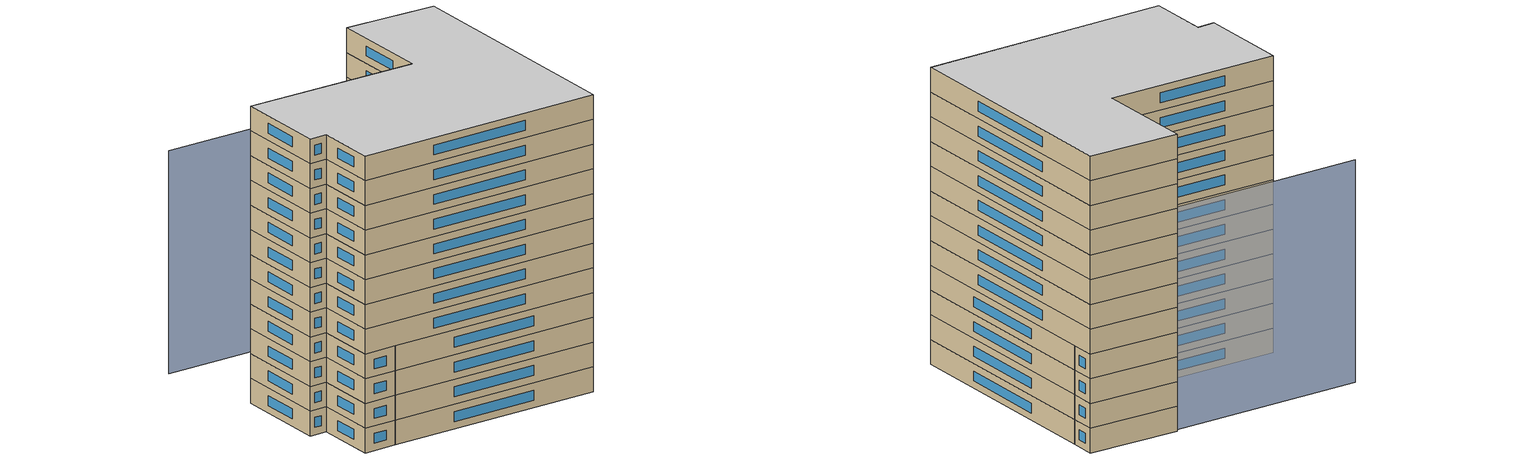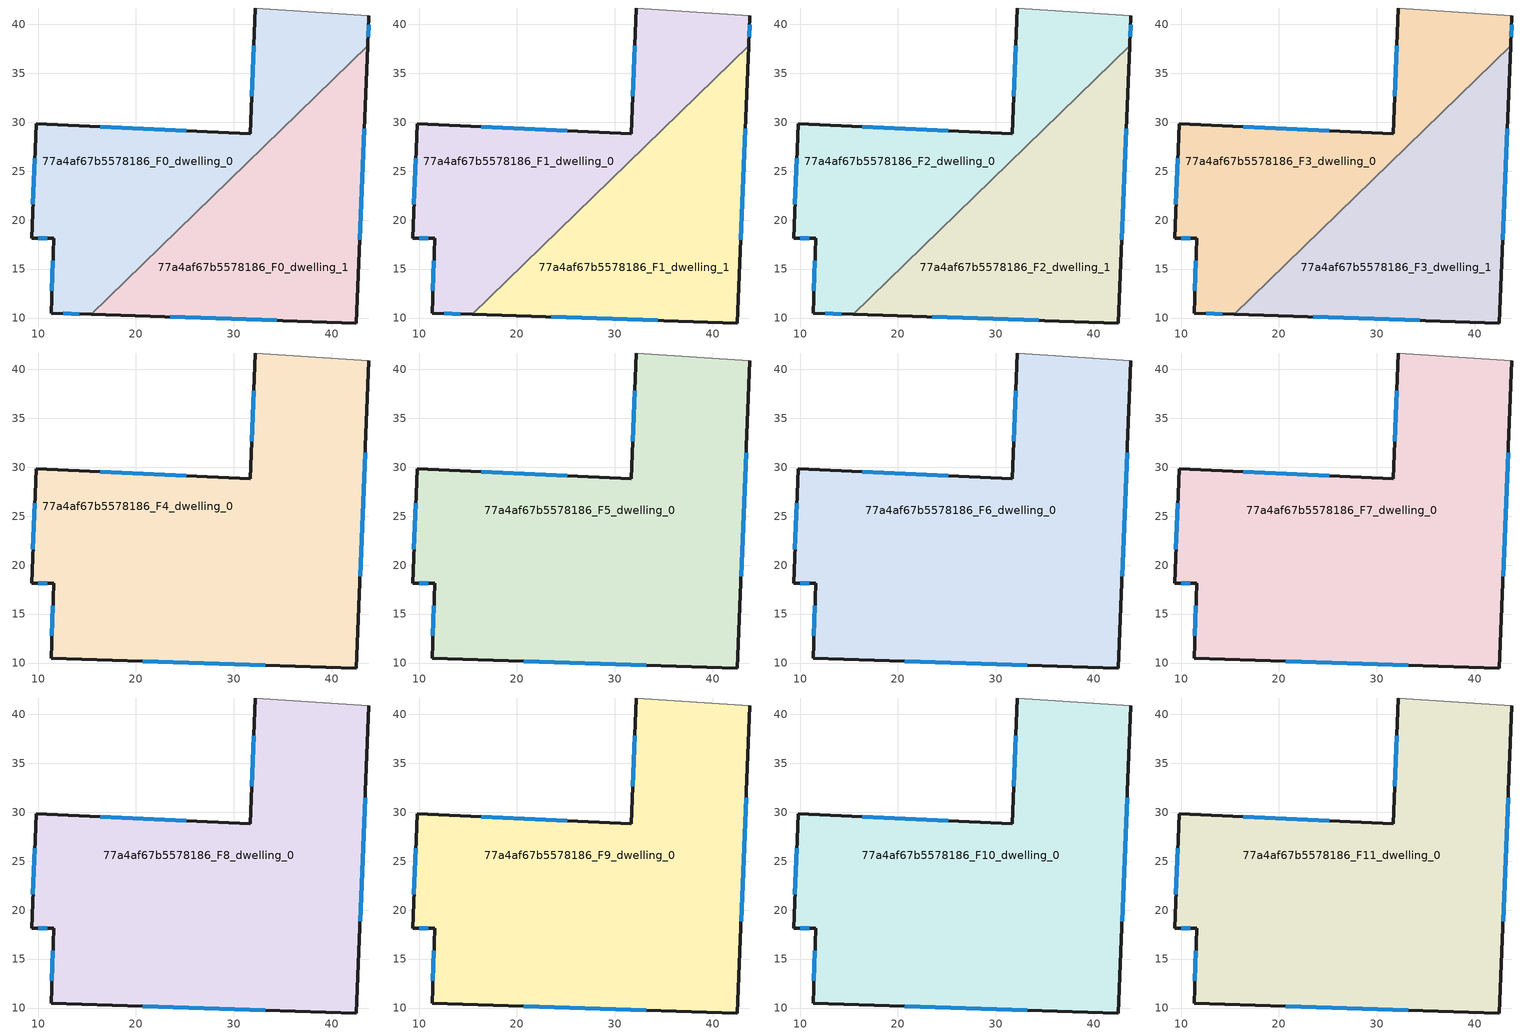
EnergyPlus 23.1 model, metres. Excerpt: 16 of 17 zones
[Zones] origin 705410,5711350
77a4af67b5578186_F0_dwelling_0
 floor ground (EU_floor_Construction): 43.79,40.87 43.67,37.81 15.42,10.37 11.35,10.5 11.61,18.16 9.34,18.14 9.83,29.84 31.68,28.82 32.17,41.66 z0
 wall outside (EU_wall_Construction): 32.17,41.66 31.68,28.82 9.83,29.84 9.34,18.14 11.61,18.16 11.35,10.5 15.42,10.37 / 43.67,37.81 43.79,40.87 z0:3
 wall adiabatic (EU_wall_Construction): 43.79,40.87 32.17,41.66 z0:3
 wall to 77a4af67b5578186_F0_dwelling_1 (EU_wall_Construction): 15.42,10.37 43.67,37.81 z0:3
 window (EU_Window_Construction): 10.02,18.15 10.93,18.15 / 9.69,26.34 9.49,21.64 / 25.14,29.13 16.37,29.54 / 32.02,37.82 31.83,32.67 / 43.71,38.73 43.76,39.96 / 12.56,10.47 14.2,10.41 / 11.53,15.86 11.42,12.8 z0.9:2.1
77a4af67b5578186_F0_dwelling_1
 floor ground (EU_floor_Construction): 43.67,37.81 42.51,9.5 15.42,10.37 z0
 wall outside (EU_wall_Construction): 15.42,10.37 42.51,9.5 43.67,37.81 z0:3
 window (EU_Window_Construction): 23.53,10.11 34.4,9.76 / 42.86,17.97 43.32,29.34 z0.9:2.1
77a4af67b5578186_F1_dwelling_0
 floor to 77a4af67b5578186_F0_dwelling_0 (EU_floor_Construction): 43.79,40.87 43.67,37.81 15.42,10.37 11.35,10.5 11.61,18.16 9.34,18.14 9.83,29.84 31.68,28.82 32.17,41.66 z3
 wall outside (EU_wall_Construction): 32.17,41.66 31.68,28.82 9.83,29.84 9.34,18.14 11.61,18.16 11.35,10.5 15.42,10.37 / 43.67,37.81 43.79,40.87 z3:6
 wall adiabatic (EU_wall_Construction): 43.79,40.87 32.17,41.66 z3:6
 wall to 77a4af67b5578186_F1_dwelling_1 (EU_wall_Construction): 15.42,10.37 43.67,37.81 z3:6
 window (EU_Window_Construction): 10.02,18.15 10.93,18.15 / 9.69,26.34 9.49,21.64 / 25.14,29.13 16.37,29.54 / 32.02,37.82 31.83,32.67 / 43.71,38.73 43.76,39.96 / 12.56,10.47 14.2,10.41 / 11.53,15.86 11.42,12.8 z3.9:5.1
77a4af67b5578186_F1_dwelling_1
 floor to 77a4af67b5578186_F0_dwelling_1 (EU_floor_Construction): 43.67,37.81 42.51,9.5 15.42,10.37 z3
 wall outside (EU_wall_Construction): 15.42,10.37 42.51,9.5 43.67,37.81 z3:6
 window (EU_Window_Construction): 23.53,10.11 34.4,9.76 / 42.86,17.97 43.32,29.34 z3.9:5.1
77a4af67b5578186_F2_dwelling_0
 floor to 77a4af67b5578186_F1_dwelling_0 (EU_floor_Construction): 43.79,40.87 43.67,37.81 15.42,10.37 11.35,10.5 11.61,18.16 9.34,18.14 9.83,29.84 31.68,28.82 32.17,41.66 z6
 wall outside (EU_wall_Construction): 32.17,41.66 31.68,28.82 9.83,29.84 9.34,18.14 11.61,18.16 11.35,10.5 15.42,10.37 / 43.67,37.81 43.79,40.87 z6:9
 wall adiabatic (EU_wall_Construction): 43.79,40.87 32.17,41.66 z6:9
 wall to 77a4af67b5578186_F2_dwelling_1 (EU_wall_Construction): 15.42,10.37 43.67,37.81 z6:9
 window (EU_Window_Construction): 10.02,18.15 10.93,18.15 / 9.69,26.34 9.49,21.64 / 25.14,29.13 16.37,29.54 / 32.02,37.82 31.83,32.67 / 43.71,38.73 43.76,39.96 / 12.56,10.47 14.2,10.41 / 11.53,15.86 11.42,12.8 z6.9:8.1
77a4af67b5578186_F2_dwelling_1
 floor to 77a4af67b5578186_F1_dwelling_1 (EU_floor_Construction): 43.67,37.81 42.51,9.5 15.42,10.37 z6
 wall outside (EU_wall_Construction): 15.42,10.37 42.51,9.5 43.67,37.81 z6:9
 window (EU_Window_Construction): 23.53,10.11 34.4,9.76 / 42.86,17.97 43.32,29.34 z6.9:8.1
77a4af67b5578186_F3_dwelling_0
 floor to 77a4af67b5578186_F2_dwelling_0 (EU_floor_Construction): 43.79,40.87 43.67,37.81 15.42,10.37 11.35,10.5 11.61,18.16 9.34,18.14 9.83,29.84 31.68,28.82 32.17,41.66 z9
 wall outside (EU_wall_Construction): 32.17,41.66 31.68,28.82 9.83,29.84 9.34,18.14 11.61,18.16 11.35,10.5 15.42,10.37 / 43.67,37.81 43.79,40.87 z9:12
 wall adiabatic (EU_wall_Construction): 43.79,40.87 32.17,41.66 z9:12
 wall to 77a4af67b5578186_F3_dwelling_1 (EU_wall_Construction): 15.42,10.37 43.67,37.81 z9:12
 window (EU_Window_Construction): 10.02,18.15 10.93,18.15 / 9.69,26.34 9.49,21.64 / 25.14,29.13 16.37,29.54 / 32.02,37.82 31.83,32.67 / 43.71,38.73 43.76,39.96 / 12.56,10.47 14.2,10.41 / 11.53,15.86 11.42,12.8 z9.9:11.1
77a4af67b5578186_F3_dwelling_1
 floor to 77a4af67b5578186_F2_dwelling_1 (EU_floor_Construction): 43.67,37.81 42.51,9.5 15.42,10.37 z9
 wall outside (EU_wall_Construction): 15.42,10.37 42.51,9.5 43.67,37.81 z9:12
 window (EU_Window_Construction): 23.53,10.11 34.4,9.76 / 42.86,17.97 43.32,29.34 z9.9:11.1
77a4af67b5578186_F4_dwelling_0
 floor to 77a4af67b5578186_F3_dwelling_0 (EU_floor_Construction): 43.79,40.87 43.67,37.81 15.42,10.37 11.35,10.5 11.61,18.16 9.34,18.14 9.83,29.84 31.68,28.82 32.17,41.66 z12
 floor to 77a4af67b5578186_F3_dwelling_1 (EU_floor_Construction): 43.67,37.81 42.51,9.5 15.42,10.37 z12
 wall outside (EU_wall_Construction): 32.17,41.66 31.68,28.82 9.83,29.84 9.34,18.14 11.61,18.16 11.35,10.5 42.51,9.5 43.79,40.87 z12:15
 wall adiabatic (EU_wall_Construction): 43.79,40.87 32.17,41.66 z12:15
 window (EU_Window_Construction): 10.02,18.15 10.93,18.15 / 9.69,26.34 9.49,21.64 / 25.14,29.13 16.37,29.54 / 32.02,37.82 31.83,32.67 / 42.9,18.89 43.41,31.48 / 20.68,10.2 33.18,9.8 / 11.53,15.86 11.42,12.8 z12.9:14.1
77a4af67b5578186_F5_dwelling_0
 floor to 77a4af67b5578186_F4_dwelling_0 (EU_floor_Construction): 43.79,40.87 42.51,9.5 11.35,10.5 11.61,18.16 9.34,18.14 9.83,29.84 31.68,28.82 32.17,41.66 z15
 wall outside (EU_wall_Construction): 32.17,41.66 31.68,28.82 9.83,29.84 9.34,18.14 11.61,18.16 11.35,10.5 42.51,9.5 43.79,40.87 z15:18
 wall adiabatic (EU_wall_Construction): 43.79,40.87 32.17,41.66 z15:18
 window (EU_Window_Construction): 10.02,18.15 10.93,18.15 / 9.69,26.34 9.49,21.64 / 25.14,29.13 16.37,29.54 / 32.02,37.82 31.83,32.67 / 42.9,18.89 43.41,31.48 / 20.68,10.2 33.18,9.8 / 11.53,15.86 11.42,12.8 z15.9:17.1
77a4af67b5578186_F6_dwelling_0
 floor to 77a4af67b5578186_F5_dwelling_0 (EU_floor_Construction): 43.79,40.87 42.51,9.5 11.35,10.5 11.61,18.16 9.34,18.14 9.83,29.84 31.68,28.82 32.17,41.66 z18
 wall outside (EU_wall_Construction): 32.17,41.66 31.68,28.82 9.83,29.84 9.34,18.14 11.61,18.16 11.35,10.5 42.51,9.5 43.79,40.87 z18:21
 wall adiabatic (EU_wall_Construction): 43.79,40.87 32.17,41.66 z18:21
 window (EU_Window_Construction): 10.02,18.15 10.93,18.15 / 9.69,26.34 9.49,21.64 / 25.14,29.13 16.37,29.54 / 32.02,37.82 31.83,32.67 / 42.9,18.89 43.41,31.48 / 20.68,10.2 33.18,9.8 / 11.53,15.86 11.42,12.8 z18.9:20.1
77a4af67b5578186_F7_dwelling_0
 floor to 77a4af67b5578186_F6_dwelling_0 (EU_floor_Construction): 43.79,40.87 42.51,9.5 11.35,10.5 11.61,18.16 9.34,18.14 9.83,29.84 31.68,28.82 32.17,41.66 z21
 wall outside (EU_wall_Construction): 32.17,41.66 31.68,28.82 9.83,29.84 9.34,18.14 11.61,18.16 11.35,10.5 42.51,9.5 43.79,40.87 z21:24
 wall adiabatic (EU_wall_Construction): 43.79,40.87 32.17,41.66 z21:24
 window (EU_Window_Construction): 10.02,18.15 10.93,18.15 / 9.69,26.34 9.49,21.64 / 25.14,29.13 16.37,29.54 / 32.02,37.82 31.83,32.67 / 42.9,18.89 43.41,31.48 / 20.68,10.2 33.18,9.8 / 11.53,15.86 11.42,12.8 z21.9:23.1
77a4af67b5578186_F8_dwelling_0
 floor to 77a4af67b5578186_F7_dwelling_0 (EU_floor_Construction): 43.79,40.87 42.51,9.5 11.35,10.5 11.61,18.16 9.34,18.14 9.83,29.84 31.68,28.82 32.17,41.66 z24
 wall outside (EU_wall_Construction): 32.17,41.66 31.68,28.82 9.83,29.84 9.34,18.14 11.61,18.16 11.35,10.5 42.51,9.5 43.79,40.87 z24:27
 wall adiabatic (EU_wall_Construction): 43.79,40.87 32.17,41.66 z24:27
 window (EU_Window_Construction): 10.02,18.15 10.93,18.15 / 9.69,26.34 9.49,21.64 / 25.14,29.13 16.37,29.54 / 32.02,37.82 31.83,32.67 / 42.9,18.89 43.41,31.48 / 20.68,10.2 33.18,9.8 / 11.53,15.86 11.42,12.8 z24.9:26.1
77a4af67b5578186_F9_dwelling_0
 floor to 77a4af67b5578186_F8_dwelling_0 (EU_floor_Construction): 43.79,40.87 42.51,9.5 11.35,10.5 11.61,18.16 9.34,18.14 9.83,29.84 31.68,28.82 32.17,41.66 z27
 wall outside (EU_wall_Construction): 32.17,41.66 31.68,28.82 9.83,29.84 9.34,18.14 11.61,18.16 11.35,10.5 42.51,9.5 43.79,40.87 z27:30
 wall adiabatic (EU_wall_Construction): 43.79,40.87 32.17,41.66 z27:30
 window (EU_Window_Construction): 10.02,18.15 10.93,18.15 / 9.69,26.34 9.49,21.64 / 25.14,29.13 16.37,29.54 / 32.02,37.82 31.83,32.67 / 42.9,18.89 43.41,31.48 / 20.68,10.2 33.18,9.8 / 11.53,15.86 11.42,12.8 z27.9:29.1
77a4af67b5578186_F10_dwelling_0
 floor to 77a4af67b5578186_F9_dwelling_0 (EU_floor_Construction): 43.79,40.87 42.51,9.5 11.35,10.5 11.61,18.16 9.34,18.14 9.83,29.84 31.68,28.82 32.17,41.66 z30
 wall outside (EU_wall_Construction): 32.17,41.66 31.68,28.82 9.83,29.84 9.34,18.14 11.61,18.16 11.35,10.5 42.51,9.5 43.79,40.87 z30:33
 wall adiabatic (EU_wall_Construction): 43.79,40.87 32.17,41.66 z30:33
 window (EU_Window_Construction): 10.02,18.15 10.93,18.15 / 9.69,26.34 9.49,21.64 / 25.14,29.13 16.37,29.54 / 32.02,37.82 31.83,32.67 / 42.9,18.89 43.41,31.48 / 20.68,10.2 33.18,9.8 / 11.53,15.86 11.42,12.8 z30.9:32.1
77a4af67b5578186_F11_dwelling_0
 floor to 77a4af67b5578186_F10_dwelling_0 (EU_floor_Construction): 43.79,40.87 42.51,9.5 11.35,10.5 11.61,18.16 9.34,18.14 9.83,29.84 31.68,28.82 32.17,41.66 z33
 wall outside (EU_wall_Construction): 32.17,41.66 31.68,28.82 9.83,29.84 9.34,18.14 11.61,18.16 11.35,10.5 42.51,9.5 43.79,40.87 z33:36
 wall adiabatic (EU_wall_Construction): 43.79,40.87 32.17,41.66 z33:36
 window (EU_Window_Construction): 10.02,18.15 10.93,18.15 / 9.69,26.34 9.49,21.64 / 25.14,29.13 16.37,29.54 / 32.02,37.82 31.83,32.67 / 42.9,18.89 43.41,31.48 / 20.68,10.2 33.18,9.8 / 11.53,15.86 11.42,12.8 z33.9:35.1
 ceiling to 77a4af67b5578186_F12_dwelling_0 (EU_floor_Construction): 42.51,9.5 43.79,40.87 32.17,41.66 31.68,28.82 9.83,29.84 9.34,18.14 11.61,18.16 11.35,10.5 z36
shading: 43.79,40.87 7.68,42.25 z0:27
[Building]
EU S2 Campaign: North Axis=0; Terrain=City; Solar Distribution=FullExterior
[Site:Location]
London: Latitude=51.5; Longitude=-0.5; Time Zone=0; Elevation=25
[SizingPeriod:WeatherFileDays]
AnnualSizingPeriod: Begin Month=1; Begin Day of Month=1; End Month=12; End Day of Month=31; Day of Week for Start Day=Monday; Use Weather File Daylight Saving Period=No; Use Weather File Rain and Snow Indicators=No
[MATERIAL]
EU_InternalMass_Material: Roughness=MediumRough; Thickness=0.1; Conductivity=1; Density=1800; Specific Heat=900; Thermal Absorptance=0.9; Solar Absorptance=0.7; Visible Absorptance=0.7
[MATERIAL:NOMASS] Roughness=MediumRough; Thermal Absorptance=0.9; Solar Absorptance=0.7; Visible Absorptance=0.7
Name | Thermal Resistance
EU_wall_NoMass | 1.04674
EU_floor_NoMass | 2.04616
[WINDOWMATERIAL:SIMPLEGLAZINGSYSTEM]
EU_Window_SimpleGlazing: UFactor=4.25843; Solar Heat Gain Coefficient=0.85; Visible Transmittance=0.85
[CONSTRUCTION]
EU_wall_Construction: EU_wall_NoMass
EU_floor_Construction: EU_floor_NoMass
EU_InternalMass_Construction: EU_InternalMass_Material
EU_Window_Construction: EU_Window_SimpleGlazing
[ZONE] Type=1; Multiplier=1; Ceiling Height=autocalculate; Floor Area=autocalculate; Part of Total Floor Area=Yes
Name | Volume
77a4af67b5578186_F0_dwelling_0; 77a4af67b5578186_F1_dwelling_0; 77a4af67b5578186_F2_dwelling_0; 77a4af67b5578186_F3_dwelling_0 | 1152.45
77a4af67b5578186_F4_dwelling_0; 77a4af67b5578186_F5_dwelling_0; 77a4af67b5578186_F6_dwelling_0; 77a4af67b5578186_F7_dwelling_0; 77a4af67b5578186_F8_dwelling_0; 77a4af67b5578186_F9_dwelling_0; 77a4af67b5578186_F10_dwelling_0; 77a4af67b5578186_F11_dwelling_0 | 2304.89
77a4af67b5578186_F0_dwelling_1; 77a4af67b5578186_F1_dwelling_1; 77a4af67b5578186_F2_dwelling_1; 77a4af67b5578186_F3_dwelling_1 | 1152.44
[INTERNALMASS] Construction=EU_InternalMass_Construction
Name | Zone or ZoneList | Surface Area
77a4af67b5578186_F0_dwelling_0_EU_InternalMass | 77a4af67b5578186_F0_dwelling_0 | 384.15
77a4af67b5578186_F0_dwelling_1_EU_InternalMass | 77a4af67b5578186_F0_dwelling_1 | 384.146
77a4af67b5578186_F1_dwelling_0_EU_InternalMass | 77a4af67b5578186_F1_dwelling_0 | 384.15
77a4af67b5578186_F1_dwelling_1_EU_InternalMass | 77a4af67b5578186_F1_dwelling_1 | 384.146
77a4af67b5578186_F2_dwelling_0_EU_InternalMass | 77a4af67b5578186_F2_dwelling_0 | 384.15
77a4af67b5578186_F2_dwelling_1_EU_InternalMass | 77a4af67b5578186_F2_dwelling_1 | 384.146
77a4af67b5578186_F3_dwelling_0_EU_InternalMass | 77a4af67b5578186_F3_dwelling_0 | 384.15
77a4af67b5578186_F3_dwelling_1_EU_InternalMass | 77a4af67b5578186_F3_dwelling_1 | 384.146
77a4af67b5578186_F4_dwelling_0_EU_InternalMass | 77a4af67b5578186_F4_dwelling_0 | 768.297
77a4af67b5578186_F5_dwelling_0_EU_InternalMass | 77a4af67b5578186_F5_dwelling_0 | 768.297
77a4af67b5578186_F6_dwelling_0_EU_InternalMass | 77a4af67b5578186_F6_dwelling_0 | 768.297
77a4af67b5578186_F7_dwelling_0_EU_InternalMass | 77a4af67b5578186_F7_dwelling_0 | 768.297
77a4af67b5578186_F8_dwelling_0_EU_InternalMass | 77a4af67b5578186_F8_dwelling_0 | 768.297
77a4af67b5578186_F9_dwelling_0_EU_InternalMass | 77a4af67b5578186_F9_dwelling_0 | 768.297
77a4af67b5578186_F10_dwelling_0_EU_InternalMass | 77a4af67b5578186_F10_dwelling_0 | 768.297
77a4af67b5578186_F11_dwelling_0_EU_InternalMass | 77a4af67b5578186_F11_dwelling_0 | 768.297
[OTHEREQUIPMENT] Fuel Type=Electricity; Design Level Calculation Method=Watts/Area; Power per Zone Floor Area=1; Fraction Latent=0; Fraction Radiant=0; Fraction Lost=0; Carbon Dioxide Generation Rate=0; EndUse Subcategory=EU_Step8_InternalGains
Name | Zone or ZoneList or Space or SpaceList | Schedule
EU_Step8_InternalGain_77a4af67b5578186_F0_dwelling_0_f000 | 77a4af67b5578186_F0_dwelling_0 | EU_Step8_GainSchedule_77a4af67b5578186_F0_dwelling_0_f000
EU_Step8_InternalGain_77a4af67b5578186_F0_dwelling_1_f000 | 77a4af67b5578186_F0_dwelling_1 | EU_Step8_GainSchedule_77a4af67b5578186_F0_dwelling_1_f000
EU_Step8_InternalGain_77a4af67b5578186_F1_dwelling_0_f000 | 77a4af67b5578186_F1_dwelling_0 | EU_Step8_GainSchedule_77a4af67b5578186_F1_dwelling_0_f000
EU_Step8_InternalGain_77a4af67b5578186_F1_dwelling_1_f000 | 77a4af67b5578186_F1_dwelling_1 | EU_Step8_GainSchedule_77a4af67b5578186_F1_dwelling_1_f000
EU_Step8_InternalGain_77a4af67b5578186_F2_dwelling_0_f000 | 77a4af67b5578186_F2_dwelling_0 | EU_Step8_GainSchedule_77a4af67b5578186_F2_dwelling_0_f000
EU_Step8_InternalGain_77a4af67b5578186_F2_dwelling_1_f000 | 77a4af67b5578186_F2_dwelling_1 | EU_Step8_GainSchedule_77a4af67b5578186_F2_dwelling_1_f000
EU_Step8_InternalGain_77a4af67b5578186_F3_dwelling_0_f000 | 77a4af67b5578186_F3_dwelling_0 | EU_Step8_GainSchedule_77a4af67b5578186_F3_dwelling_0_f000
EU_Step8_InternalGain_77a4af67b5578186_F3_dwelling_1_f000 | 77a4af67b5578186_F3_dwelling_1 | EU_Step8_GainSchedule_77a4af67b5578186_F3_dwelling_1_f000
EU_Step8_InternalGain_77a4af67b5578186_F4_dwelling_0_f000 | 77a4af67b5578186_F4_dwelling_0 | EU_Step8_GainSchedule_77a4af67b5578186_F4_dwelling_0_f000
EU_Step8_InternalGain_77a4af67b5578186_F5_dwelling_0_f000 | 77a4af67b5578186_F5_dwelling_0 | EU_Step8_GainSchedule_77a4af67b5578186_F5_dwelling_0_f000
EU_Step8_InternalGain_77a4af67b5578186_F6_dwelling_0_f000 | 77a4af67b5578186_F6_dwelling_0 | EU_Step8_GainSchedule_77a4af67b5578186_F6_dwelling_0_f000
EU_Step8_InternalGain_77a4af67b5578186_F7_dwelling_0_f000 | 77a4af67b5578186_F7_dwelling_0 | EU_Step8_GainSchedule_77a4af67b5578186_F7_dwelling_0_f000
EU_Step8_InternalGain_77a4af67b5578186_F8_dwelling_0_f000 | 77a4af67b5578186_F8_dwelling_0 | EU_Step8_GainSchedule_77a4af67b5578186_F8_dwelling_0_f000
EU_Step8_InternalGain_77a4af67b5578186_F9_dwelling_0_f000 | 77a4af67b5578186_F9_dwelling_0 | EU_Step8_GainSchedule_77a4af67b5578186_F9_dwelling_0_f000
EU_Step8_InternalGain_77a4af67b5578186_F10_dwelling_0_f000 | 77a4af67b5578186_F10_dwelling_0 | EU_Step8_GainSchedule_77a4af67b5578186_F10_dwelling_0_f000
EU_Step8_InternalGain_77a4af67b5578186_F11_dwelling_0_f000 | 77a4af67b5578186_F11_dwelling_0 | EU_Step8_GainSchedule_77a4af67b5578186_F11_dwelling_0_f000
[ZONEVENTILATION:DESIGNFLOWRATE] Schedule=EU_AlwaysOn; Design Flow Rate Calculation Method=AirChanges/Hour; Air Changes per Hour=0.488719; Ventilation Type=Natural; Fan Pressure Rise=0; Fan Total Efficiency=1; Constant Term Coefficient=1; Temperature Term Coefficient=0; Velocity Term Coefficient=0; Velocity Squared Term Coefficient=0; Minimum Indoor Temperature=-100; Maximum Indoor Temperature=100; Delta Temperature=-100; Minimum Outdoor Temperature=-100; Maximum Outdoor Temperature=100; Maximum Wind Speed=40
Name | Zone or ZoneList or Space or SpaceList
EU_ConstantAir_77a4af67b5578186_F0_dwelling_0 | 77a4af67b5578186_F0_dwelling_0
EU_ConstantAir_77a4af67b5578186_F0_dwelling_1 | 77a4af67b5578186_F0_dwelling_1
EU_ConstantAir_77a4af67b5578186_F1_dwelling_0 | 77a4af67b5578186_F1_dwelling_0
EU_ConstantAir_77a4af67b5578186_F1_dwelling_1 | 77a4af67b5578186_F1_dwelling_1
EU_ConstantAir_77a4af67b5578186_F2_dwelling_0 | 77a4af67b5578186_F2_dwelling_0
EU_ConstantAir_77a4af67b5578186_F2_dwelling_1 | 77a4af67b5578186_F2_dwelling_1
EU_ConstantAir_77a4af67b5578186_F3_dwelling_0 | 77a4af67b5578186_F3_dwelling_0
EU_ConstantAir_77a4af67b5578186_F3_dwelling_1 | 77a4af67b5578186_F3_dwelling_1
EU_ConstantAir_77a4af67b5578186_F4_dwelling_0 | 77a4af67b5578186_F4_dwelling_0
EU_ConstantAir_77a4af67b5578186_F5_dwelling_0 | 77a4af67b5578186_F5_dwelling_0
EU_ConstantAir_77a4af67b5578186_F6_dwelling_0 | 77a4af67b5578186_F6_dwelling_0
EU_ConstantAir_77a4af67b5578186_F7_dwelling_0 | 77a4af67b5578186_F7_dwelling_0
EU_ConstantAir_77a4af67b5578186_F8_dwelling_0 | 77a4af67b5578186_F8_dwelling_0
EU_ConstantAir_77a4af67b5578186_F9_dwelling_0 | 77a4af67b5578186_F9_dwelling_0
EU_ConstantAir_77a4af67b5578186_F10_dwelling_0 | 77a4af67b5578186_F10_dwelling_0
EU_ConstantAir_77a4af67b5578186_F11_dwelling_0 | 77a4af67b5578186_F11_dwelling_0
[HVACTEMPLATE:THERMOSTAT] Constant Heating Setpoint=20; Constant Cooling Setpoint=50
EU_HeatOnly_77a4af67b5578186_F0_dwelling_0; EU_HeatOnly_77a4af67b5578186_F0_dwelling_1; EU_HeatOnly_77a4af67b5578186_F1_dwelling_0; EU_HeatOnly_77a4af67b5578186_F1_dwelling_1; EU_HeatOnly_77a4af67b5578186_F2_dwelling_0; EU_HeatOnly_77a4af67b5578186_F2_dwelling_1; EU_HeatOnly_77a4af67b5578186_F3_dwelling_0; EU_HeatOnly_77a4af67b5578186_F3_dwelling_1; EU_HeatOnly_77a4af67b5578186_F4_dwelling_0; EU_HeatOnly_77a4af67b5578186_F5_dwelling_0; EU_HeatOnly_77a4af67b5578186_F6_dwelling_0; EU_HeatOnly_77a4af67b5578186_F7_dwelling_0; EU_HeatOnly_77a4af67b5578186_F8_dwelling_0; EU_HeatOnly_77a4af67b5578186_F9_dwelling_0; EU_HeatOnly_77a4af67b5578186_F10_dwelling_0; EU_HeatOnly_77a4af67b5578186_F11_dwelling_0; EU_HeatOnly_77a4af67b5578186_F12_dwelling_0
[HVACTEMPLATE:ZONE:IDEALLOADSAIRSYSTEM] System Availability Schedule=EU_AlwaysOn; Maximum Heating Supply Air Temperature=50; Minimum Cooling Supply Air Temperature=13; Maximum Heating Supply Air Humidity Ratio=0.0156; Minimum Cooling Supply Air Humidity Ratio=0.0077; Heating Limit=NoLimit; Cooling Limit=NoLimit; Heating Availability Schedule=EU_AlwaysOn; Cooling Availability Schedule=EU_CoolingOff; Dehumidification Control Type=ConstantSensibleHeatRatio; Cooling Sensible Heat Ratio=0.7; Dehumidification Setpoint=60; Humidification Control Type=None; Humidification Setpoint=30; Outdoor Air Method=None; Outdoor Air Flow Rate per Person=0.00944; Outdoor Air Flow Rate per Zone Floor Area=0; Outdoor Air Flow Rate per Zone=0; Demand Controlled Ventilation Type=None; Outdoor Air Economizer Type=NoEconomizer; Heat Recovery Type=None; Sensible Heat Recovery Effectiveness=0.7; Latent Heat Recovery Effectiveness=0.65
Name | Template Thermostat
77a4af67b5578186_F0_dwelling_0 | EU_HeatOnly_77a4af67b5578186_F0_dwelling_0
77a4af67b5578186_F0_dwelling_1 | EU_HeatOnly_77a4af67b5578186_F0_dwelling_1
77a4af67b5578186_F1_dwelling_0 | EU_HeatOnly_77a4af67b5578186_F1_dwelling_0
77a4af67b5578186_F1_dwelling_1 | EU_HeatOnly_77a4af67b5578186_F1_dwelling_1
77a4af67b5578186_F2_dwelling_0 | EU_HeatOnly_77a4af67b5578186_F2_dwelling_0
77a4af67b5578186_F2_dwelling_1 | EU_HeatOnly_77a4af67b5578186_F2_dwelling_1
77a4af67b5578186_F3_dwelling_0 | EU_HeatOnly_77a4af67b5578186_F3_dwelling_0
77a4af67b5578186_F3_dwelling_1 | EU_HeatOnly_77a4af67b5578186_F3_dwelling_1
77a4af67b5578186_F4_dwelling_0 | EU_HeatOnly_77a4af67b5578186_F4_dwelling_0
77a4af67b5578186_F5_dwelling_0 | EU_HeatOnly_77a4af67b5578186_F5_dwelling_0
77a4af67b5578186_F6_dwelling_0 | EU_HeatOnly_77a4af67b5578186_F6_dwelling_0
77a4af67b5578186_F7_dwelling_0 | EU_HeatOnly_77a4af67b5578186_F7_dwelling_0
77a4af67b5578186_F8_dwelling_0 | EU_HeatOnly_77a4af67b5578186_F8_dwelling_0
77a4af67b5578186_F9_dwelling_0 | EU_HeatOnly_77a4af67b5578186_F9_dwelling_0
77a4af67b5578186_F10_dwelling_0 | EU_HeatOnly_77a4af67b5578186_F10_dwelling_0
77a4af67b5578186_F11_dwelling_0 | EU_HeatOnly_77a4af67b5578186_F11_dwelling_0
[SIZING:ZONE] Zone Cooling Design Supply Air Temperature Input Method=SupplyAirTemperature; Zone Cooling Design Supply Air Temperature=13; Zone Heating Design Supply Air Temperature Input Method=SupplyAirTemperature; Zone Heating Design Supply Air Temperature=50; Zone Cooling Design Supply Air Humidity Ratio=0.008; Zone Heating Design Supply Air Humidity Ratio=0.008; Cooling Design Air Flow Method=DesignDay; Cooling Design Air Flow Rate=0; Cooling Minimum Air Flow per Zone Floor Area=0.000762; Cooling Minimum Air Flow=0; Cooling Minimum Air Flow Fraction=0.2; Heating Design Air Flow Method=DesignDay; Heating Design Air Flow Rate=0; Heating Maximum Air Flow per Zone Floor Area=0.002032; Heating Maximum Air Flow=0.141576; Heating Maximum Air Flow Fraction=0.3; Account for Dedicated Outdoor Air System=No; Dedicated Outdoor Air System Control Strategy=NeutralSupplyAir; Dedicated Outdoor Air Low Setpoint Temperature for Design=autosize; Dedicated Outdoor Air High Setpoint Temperature for Design=autosize; Zone Load Sizing Method=Sensible Load Only No Latent Load; Zone Latent Cooling Design Supply Air Humidity Ratio Input Method=HumidityRatioDifference; Zone Cooling Design Supply Air Humidity Ratio Difference=0.005; Zone Latent Heating Design Supply Air Humidity Ratio Input Method=HumidityRatioDifference; Zone Humidification Design Supply Air Humidity Ratio Difference=0.005
77a4af67b5578186_F0_dwelling_0; 77a4af67b5578186_F0_dwelling_1; 77a4af67b5578186_F1_dwelling_0; 77a4af67b5578186_F1_dwelling_1; 77a4af67b5578186_F2_dwelling_0; 77a4af67b5578186_F2_dwelling_1; 77a4af67b5578186_F3_dwelling_0; 77a4af67b5578186_F3_dwelling_1; 77a4af67b5578186_F4_dwelling_0; 77a4af67b5578186_F5_dwelling_0; 77a4af67b5578186_F6_dwelling_0; 77a4af67b5578186_F7_dwelling_0; 77a4af67b5578186_F8_dwelling_0; 77a4af67b5578186_F9_dwelling_0; 77a4af67b5578186_F10_dwelling_0; 77a4af67b5578186_F11_dwelling_0
[SCHEDULE:CONSTANT]
Name | Hourly Value
EU_AlwaysOn | 1
EU_CoolingOff | 0
[SCHEDULE:FILE] Column Number=1; Rows to Skip at Top=0; Number of Hours of Data=8760; Column Separator=Comma; Interpolate to Timestep=No; Minutes per Item=60; Adjust Schedule for Daylight Savings=Yes
Name | File
EU_Step8_GainSchedule_77a4af67b5578186_F0_dwelling_0_f000 | ../../schedules/77a4af67b5578186/77a4af67b5578186_F0_dwelling_0_f000_gain.csv
EU_Step8_GainSchedule_77a4af67b5578186_F0_dwelling_1_f000 | ../../schedules/77a4af67b5578186/77a4af67b5578186_F0_dwelling_1_f000_gain.csv
EU_Step8_GainSchedule_77a4af67b5578186_F1_dwelling_0_f000 | ../../schedules/77a4af67b5578186/77a4af67b5578186_F1_dwelling_0_f000_gain.csv
EU_Step8_GainSchedule_77a4af67b5578186_F1_dwelling_1_f000 | ../../schedules/77a4af67b5578186/77a4af67b5578186_F1_dwelling_1_f000_gain.csv
EU_Step8_GainSchedule_77a4af67b5578186_F2_dwelling_0_f000 | ../../schedules/77a4af67b5578186/77a4af67b5578186_F2_dwelling_0_f000_gain.csv
EU_Step8_GainSchedule_77a4af67b5578186_F2_dwelling_1_f000 | ../../schedules/77a4af67b5578186/77a4af67b5578186_F2_dwelling_1_f000_gain.csv
EU_Step8_GainSchedule_77a4af67b5578186_F3_dwelling_0_f000 | ../../schedules/77a4af67b5578186/77a4af67b5578186_F3_dwelling_0_f000_gain.csv
EU_Step8_GainSchedule_77a4af67b5578186_F3_dwelling_1_f000 | ../../schedules/77a4af67b5578186/77a4af67b5578186_F3_dwelling_1_f000_gain.csv
EU_Step8_GainSchedule_77a4af67b5578186_F4_dwelling_0_f000 | ../../schedules/77a4af67b5578186/77a4af67b5578186_F4_dwelling_0_f000_gain.csv
EU_Step8_GainSchedule_77a4af67b5578186_F5_dwelling_0_f000 | ../../schedules/77a4af67b5578186/77a4af67b5578186_F5_dwelling_0_f000_gain.csv
EU_Step8_GainSchedule_77a4af67b5578186_F6_dwelling_0_f000 | ../../schedules/77a4af67b5578186/77a4af67b5578186_F6_dwelling_0_f000_gain.csv
EU_Step8_GainSchedule_77a4af67b5578186_F7_dwelling_0_f000 | ../../schedules/77a4af67b5578186/77a4af67b5578186_F7_dwelling_0_f000_gain.csv
EU_Step8_GainSchedule_77a4af67b5578186_F8_dwelling_0_f000 | ../../schedules/77a4af67b5578186/77a4af67b5578186_F8_dwelling_0_f000_gain.csv
EU_Step8_GainSchedule_77a4af67b5578186_F9_dwelling_0_f000 | ../../schedules/77a4af67b5578186/77a4af67b5578186_F9_dwelling_0_f000_gain.csv
EU_Step8_GainSchedule_77a4af67b5578186_F10_dwelling_0_f000 | ../../schedules/77a4af67b5578186/77a4af67b5578186_F10_dwelling_0_f000_gain.csv
EU_Step8_GainSchedule_77a4af67b5578186_F11_dwelling_0_f000 | ../../schedules/77a4af67b5578186/77a4af67b5578186_F11_dwelling_0_f000_gain.csv
